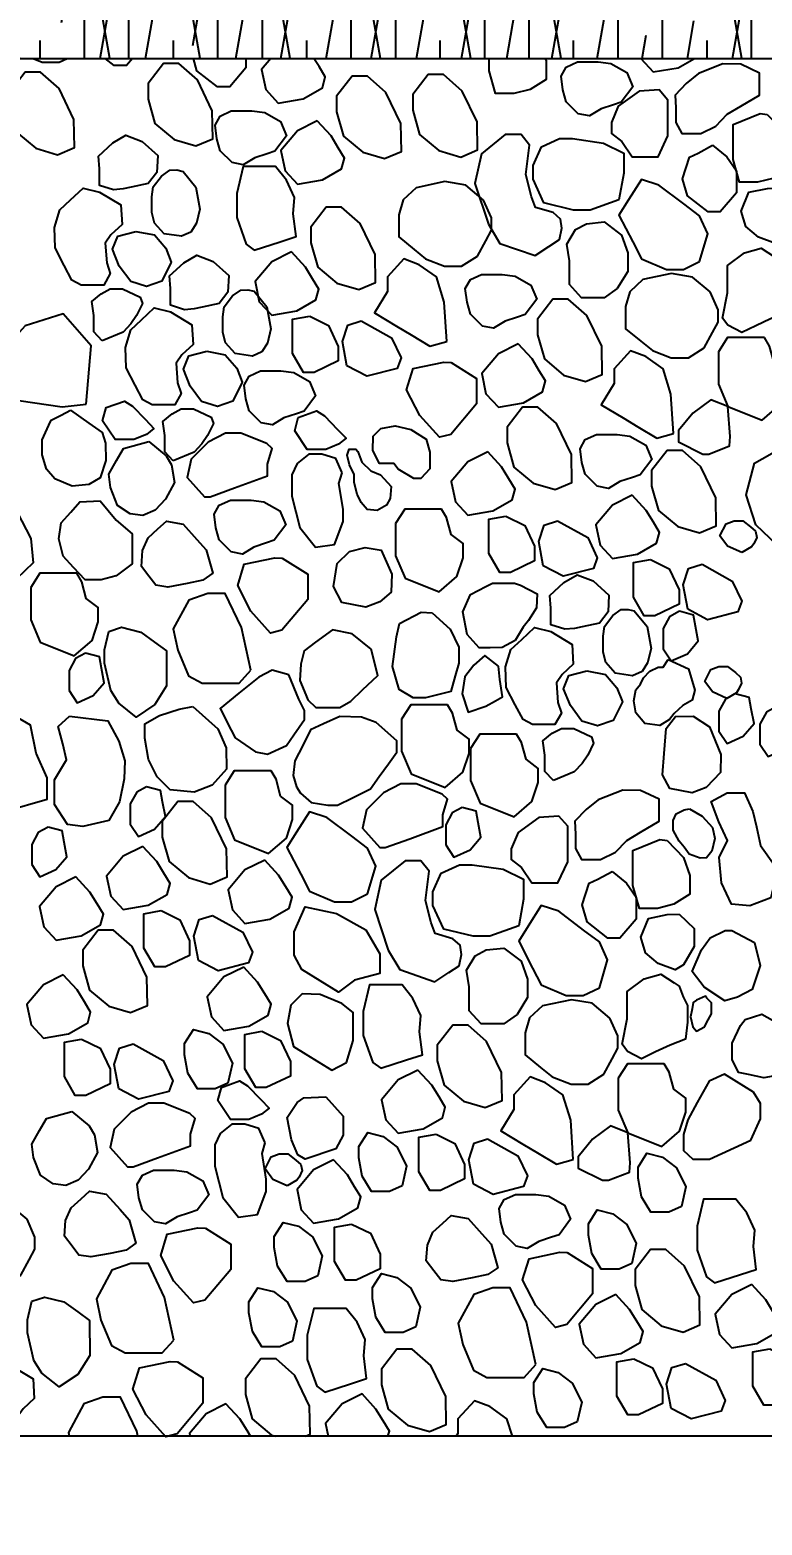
# Model space of a CAD drawing. Header units: millimetres. Extents: x -251401 to 377140, y -30451 to 275830.
# Drawn here: x 140953 to 142599, y -3140 to 224 of the extents above; entities that cross this region are included whole.
import ezdxf

# ---------------------------------------------------------------- set-up
doc = ezdxf.new("R2010")
doc.units = ezdxf.units.MM
for name, color, linetype in [('0-S3', 3, 'Continuous'), ('0-S8', 8, 'Continuous'), ('A-DIMENSIONS', 30, 'Continuous'), ('A-WALL', 4, 'Continuous')]:
    doc.layers.add(name, color=color, linetype=linetype)
doc.styles.add('LEROY', font='simplex.shx')
doc.dimstyles.new('DIM100', dxfattribs={"dimscale": 0, "dimtxt": 220, "dimasz": 180, "dimexe": 220, "dimexo": 250, "dimgap": 1, "dimtad": 1, "dimtoh": 1, "dimlfac": 0.001, "dimzin": 1, "dimdsep": 46, "dimtxsty": 'LEROY', "dimblk1": 'ORIGIN', "dimblk2": 'ORIGIN', "dimsah": 1, "dimcen": 0.18, "dimclrd": 30, "dimclre": 30, "dimclrt": 7, "dimazin": 0, "dimtfac": 1, "dimtix": 1, "dimtmove": 1, "dimatfit": 3, "dimfxl": 1, "dimtvp": 1, "dimtolj": 2, "dimtzin": 0, "dimarcsym": 0})

# ---------------------------------------------------------------- blocks, each defined once
blk = doc.blocks.new('G24H24H')
at = {"layer": '0-S8', "color": 8}
for points in [[(2205, 3100), (2225.5, 3091.3), (2263.8, 3091.3), (2281.8, 3100)], [(2428.9, 3100), (2415.3, 3083.9), (2387.8, 3083.9), (2367.2, 3100)], [(2683.8, 3100), (2683.8, 3078.7), (2647.6, 3036), (2620.1, 3036), (2573.7, 3072.2), (2565.8, 3100)], [(2739.7, 3100), (2718.7, 3075), (2728.3, 3029.7), (2756.1, 2999.5), (2812.3, 3009.2), (2855.6, 3033.9), (2862.2, 3058.3), (2848.1, 3081.5), (2836.8, 3100)], [(3356.9, 3100), (3358.9, 3094.5), (3358.9, 3052.5), (3322.7, 3030.1), (3285.8, 3020.7), (3245.2, 3020.7), (3230.7, 3072.1), (3230.7, 3100)], [(3571.8, 3100), (3571.9, 3099.5), (3599.7, 3069.3), (3655.9, 3079), (3692.7, 3100)], [(2817.8, 0), (2828, 4.3), (2826.9, 67.3), (2793.4, 136.8), (2751.6, 173.8), (2717.1, 173.8), (2682.5, 128.8), (2682.5, 93.5), (2697.8, 38.9), (2741.2, 2.7), (2750.4, 0)], [(2073.5, 0), (2056.9, 32.4), (2055.3, 78.3), (2067.4, 117.8), (2091.6, 140.3), (2120.1, 167), (2156.8, 158.1), (2205.2, 129.1), (2207.6, 84.8), (2182.6, 61.4), (2169.7, 42.9), (2172.8, 0)], [(2440.6, 0), (2438.2, 11), (2401.6, 87.7), (2362.3, 87.7), (2319.6, 72.8), (2284.7, 8.3), (2286.5, 0)], [(2694, 0), (2686.3, 12.5), (2670.2, 39), (2638.9, 72.9), (2594.4, 50.7), (2557, 6.1), (2558.2, 0)], [(3003.2, 0), (3006.4, 11.6), (2992.3, 34.7), (2976.1, 61.2), (2944.9, 95.1), (2900.3, 72.8), (2862.9, 28.3), (2868.9, 0)], [(3282.8, 0), (3270.7, 39.2), (3232.1, 66.5), (3197.5, 79.4), (3160.6, 39.2), (3160.6, 6.3), (3156.8, 0)]]:
    blk.add_lwpolyline(points, dxfattribs=at)
for points in [[(2297, 2962.3), (2263.5, 3031.8), (2221.7, 3068.8), (2187.1, 3068.8), (2152.6, 3023.8), (2152.6, 2988.5), (2167.8, 2933.8), (2211.2, 2897.7), (2260.2, 2883.2), (2298, 2899.3)], [(2608, 2982), (2574.5, 3051.5), (2532.7, 3088.4), (2498.2, 3088.4), (2463.6, 3043.4), (2463.6, 3008.1), (2478.9, 2953.5), (2522.3, 2917.3), (2571.3, 2902.9), (2609.1, 2919)], [(3203.4, 2957), (3169.9, 3026.5), (3128.1, 3063.4), (3093.5, 3063.4), (3059, 3018.4), (3059, 2983.1), (3074.2, 2928.5), (3117.6, 2892.3), (3166.7, 2877.9), (3204.4, 2893.9)], [(3504.5, 3088.1), (3540.1, 3067.9), (3553.6, 3036.1), (3527.6, 3001.4), (3510.2, 2995.7), (3482.2, 2986.3), (3456.3, 2970.6), (3431.2, 2975.4), (3404.2, 3002.4), (3396.5, 3029.4), (3392.7, 3060.2), (3404.2, 3080.4), (3429.3, 3091.9), (3475.5, 3091.9)], [(3796.3, 3086.8), (3756.5, 3087.4), (3701.3, 3065.7), (3674, 3043.6), (3648.9, 3017.4), (3650.1, 2988.4), (3650.1, 2956), (3663.7, 2931), (3706.4, 2931), (3740.6, 2947.5), (3765.6, 2974.2), (3796.3, 2992.4), (3838.6, 3017.4), (3838.6, 3044.7), (3838.6, 3066.9)], [(3032.1, 2953.7), (2998.6, 3023.2), (2956.8, 3060.1), (2922.3, 3060.1), (2887.7, 3015.1), (2887.7, 2979.8), (2903, 2925.2), (2946.4, 2889.1), (2995.4, 2874.6), (3033.2, 2890.7)], [(3567.9, 3026), (3521.1, 2992.2), (3506, 2955.5), (3506, 2931), (3529, 2913), (3552.1, 2878.4), (3595.3, 2878.4), (3610.4, 2878.4), (3632.8, 2925.9), (3632.8, 2965.5), (3632.8, 3005.9), (3612.6, 3028.9)], [(2726, 2977.9), (2761.6, 2957.7), (2775.1, 2925.9), (2749.1, 2891.2), (2731.7, 2885.5), (2703.7, 2876.1), (2677.8, 2860.4), (2652.7, 2865.3), (2625.8, 2892.2), (2618, 2919.2), (2614.2, 2950), (2625.8, 2970.2), (2650.8, 2981.8), (2697.1, 2981.8)], [(3856.1, 2973.8), (3893, 2935.4), (3907.5, 2894.9), (3907.5, 2853), (3871.3, 2830.5), (3834.4, 2821.1), (3793.8, 2821.1), (3779.4, 2872.5), (3779.4, 2922.4), (3779.4, 2951.4), (3840.2, 2976)], [(2450.1, 2913.1), (2485.5, 2881.4), (2483.6, 2843.4), (2464, 2818.1), (2425.4, 2809.9), (2408, 2806.2), (2386.1, 2804.2), (2354.4, 2814.3), (2354.4, 2851.7), (2352.5, 2880.1), (2384.2, 2909.9), (2414, 2927)], [(2844.1, 2959.3), (2799.6, 2937), (2762.2, 2892.5), (2771.7, 2847.1), (2799.6, 2816.9), (2855.8, 2826.6), (2899, 2851.3), (2905.7, 2875.7), (2891.5, 2898.9), (2875.4, 2925.3)], [(3394.3, 2717.6), (3390.8, 2738.1), (3374.5, 2753), (3334.7, 2764.7), (3325.8, 2788.5), (3312.9, 2838.9), (3321.5, 2904.7), (3302.7, 2928.5), (3267, 2928.5), (3213.6, 2884.8), (3198.8, 2818.5), (3228.9, 2727.2), (3255, 2683.5), (3333.9, 2656.2), (3365.2, 2676.7), (3388.9, 2692.2)], [(3487.9, 2909.3), (3533.3, 2886.9), (3533.3, 2841.6), (3522.5, 2781.8), (3457.7, 2758.8), (3420.2, 2758.8), (3353.9, 2774.6), (3329.4, 2827.9), (3329.4, 2858.9), (3348.2, 2900.6), (3389.2, 2919.3), (3418.1, 2919.3)], [(3733, 2904.3), (3764.9, 2878.3), (3786.6, 2846.8), (3786.6, 2797.2), (3750.4, 2754.6), (3722.9, 2754.6), (3676.5, 2790.7), (3665.7, 2829.1), (3680.9, 2877.6), (3700.4, 2887)], [(2542.5, 2845.8), (2571.2, 2810.4), (2580.2, 2761), (2572.3, 2729), (2560, 2709.3), (2538.6, 2699.8), (2499.8, 2705.4), (2478.5, 2729.5), (2472.3, 2753.1), (2472.3, 2788.5), (2475.1, 2811), (2494.2, 2835.1), (2512.7, 2848.6), (2528.5, 2849.2)], [(2790, 2750.4), (2792.9, 2787), (2774.9, 2825.7), (2750.6, 2856.5), (2723.3, 2856.5), (2677.4, 2856.5), (2663.1, 2796.3), (2663.1, 2741.8), (2684.6, 2681.7), (2702.5, 2668.8), (2760.6, 2687.4), (2796.4, 2698.9)], [(3704, 2642.8), (3722.5, 2705.3), (3704, 2745.8), (3668.6, 2772.4), (3612.5, 2814.6), (3573.4, 2827.7), (3544.1, 2781.4), (3522.6, 2747.4), (3553.8, 2687), (3573.4, 2649.2), (3629.5, 2625.2), (3667.8, 2625.2)], [(2354.5, 2799.3), (2402.8, 2770.3), (2405.2, 2726), (2380.3, 2702.7), (2367.4, 2684.1), (2370.6, 2639.9), (2378.7, 2615.7), (2364.2, 2589.9), (2342.4, 2589.9), (2313.4, 2589.9), (2292.4, 2601.2), (2274.7, 2634.2), (2254.6, 2673.7), (2253, 2719.6), (2265, 2759), (2289.2, 2781.6), (2317.8, 2808.2)], [(3218.2, 2781.3), (3178.2, 2814.7), (3131.3, 2822.6), (3066.3, 2808.9), (3037.4, 2781.5), (3027.3, 2748.3), (3027.3, 2698.5), (3061.9, 2670.3), (3087.9, 2649.2), (3130.5, 2632.8), (3168.8, 2632.8), (3204.2, 2655.2), (3223, 2689.8), (3235.8, 2713.5), (3235.8, 2741.1)], [(3883.2, 2808), (3917.1, 2775.9), (3917.1, 2735.2), (3893, 2694.5), (3874.6, 2683.1), (3836.2, 2697.4), (3807.6, 2721.5), (3797.3, 2756.4), (3814.5, 2798.8), (3856.3, 2807.4)], [(2974.2, 2658.9), (2940.7, 2728.4), (2898.9, 2765.3), (2864.4, 2765.3), (2829.8, 2720.3), (2829.8, 2685), (2845.1, 2630.4), (2888.5, 2594.2), (2937.5, 2579.8), (2975.3, 2595.8)], [(3489.2, 2731.9), (3528, 2702.3), (3542.2, 2662.4), (3542.2, 2620.7), (3518.8, 2582.5), (3489.2, 2561.5), (3438.4, 2561.5), (3411, 2591.1), (3411, 2644.7), (3405.3, 2682.3), (3424.7, 2714.8), (3449.2, 2727.9)], [(2435.9, 2710.7), (2477.8, 2702.7), (2503.5, 2672.9), (2515.6, 2641.5), (2494.7, 2598.8), (2460, 2586.7), (2424.6, 2598), (2398.8, 2632.6), (2383.5, 2670.5), (2395.6, 2700.2)], [(2786.2, 2664.4), (2741.7, 2642.2), (2704.3, 2597.6), (2713.8, 2552.3), (2741.7, 2522.1), (2797.9, 2531.8), (2841.1, 2556.5), (2847.8, 2580.9), (2833.6, 2604.1), (2817.5, 2630.5)], [(3892.1, 2622.5), (3901.8, 2602.4), (3901.8, 2565.6), (3898, 2526.7), (3863, 2513.8), (3830.6, 2498.3), (3798.7, 2482.9), (3767.2, 2499.6), (3755.5, 2515.7), (3766.5, 2572.7), (3766.5, 2597.3), (3766.5, 2634.1), (3804.7, 2662.6), (3842.3, 2673), (3872.1, 2653.6), (3883.2, 2646.3)], [(2609.7, 2643.3), (2645.1, 2611.6), (2643.2, 2573.7), (2623.6, 2548.4), (2585, 2540.1), (2567.6, 2536.4), (2545.7, 2534.4), (2514, 2544.6), (2514, 2581.9), (2512.1, 2610.4), (2543.8, 2640.1), (2573.6, 2657.2)], [(3135.3, 2463.2), (3129.7, 2551.5), (3112, 2608.5), (3073.4, 2635.8), (3038.9, 2648.7), (3001.9, 2608.5), (3001.9, 2575.6), (2973, 2527.4), (3022.3, 2497.8), (3055.2, 2478), (3097.6, 2452.6)], [(3288.8, 2610.1), (3324.5, 2589.9), (3338, 2558.1), (3312, 2523.5), (3294.6, 2517.7), (3266.6, 2508.4), (3240.7, 2492.7), (3215.6, 2497.5), (3188.6, 2524.4), (3180.9, 2551.4), (3177.1, 2582.2), (3188.6, 2602.4), (3213.7, 2614), (3259.9, 2614)], [(3727.9, 2574.5), (3688, 2607.9), (3641, 2615.8), (3576, 2602.1), (3547.1, 2574.7), (3537, 2541.5), (3537, 2491.7), (3571.7, 2463.5), (3597.7, 2442.4), (3640.3, 2426), (3678.6, 2426), (3714, 2448.4), (3732.7, 2483), (3745.6, 2506.7), (3745.6, 2534.3)], [(2360.7, 2464.1), (2341.6, 2484.4), (2341.6, 2521.3), (2337.1, 2553.1), (2358.1, 2570.3), (2378.6, 2581.2), (2406.3, 2581.2), (2446.1, 2562.4), (2451, 2548.1), (2438, 2521.3), (2425.1, 2502.5), (2407.6, 2483.7)], [(2702.1, 2576), (2730.8, 2540.7), (2739.8, 2491.2), (2731.9, 2459.2), (2719.6, 2439.5), (2698.2, 2430), (2659.4, 2435.6), (2638.1, 2459.8), (2631.9, 2483.4), (2631.9, 2518.7), (2634.7, 2541.2), (2653.8, 2565.4), (2672.3, 2578.8), (2688.1, 2579.4)], [(3484, 2452.1), (3450.5, 2521.6), (3408.7, 2558.5), (3374.1, 2558.5), (3339.6, 2513.5), (3339.6, 2478.2), (3354.8, 2423.6), (3398.2, 2387.4), (3447.3, 2373), (3485, 2389)], [(2324.7, 2322.3), (2335.9, 2453.4), (2272.7, 2525.2), (2187.3, 2498), (2160.1, 2468.3), (2136.9, 2428.2), (2124.7, 2374.3), (2173.4, 2329.9), (2270.8, 2316)], [(2514.1, 2529.5), (2562.4, 2500.5), (2564.8, 2456.2), (2539.9, 2432.9), (2527, 2414.4), (2530.2, 2370.1), (2538.3, 2345.9), (2523.7, 2320.2), (2502, 2320.2), (2473, 2320.2), (2452, 2331.4), (2434.3, 2364.4), (2414.2, 2403.9), (2412.6, 2449.8), (2424.6, 2489.3), (2448.8, 2511.8), (2477.4, 2538.4)], [(2827.1, 2520), (2869.3, 2499.2), (2891.3, 2452), (2891.3, 2419.2), (2837.2, 2393.4), (2813.2, 2393.4), (2788.6, 2435.6), (2788.6, 2483.4), (2788.6, 2513)], [(2943, 2509.3), (3011, 2471.5), (3032.5, 2426.1), (3023.6, 2402.2), (2955.5, 2384.6), (2910.9, 2407.9), (2900.8, 2462.7), (2912.8, 2499.8)], [(3296, 2457.6), (3251.4, 2435.4), (3214, 2390.8), (3223.5, 2345.5), (3251.4, 2315.3), (3307.6, 2325), (3350.8, 2349.7), (3357.5, 2374.1), (3343.4, 2397.2), (3327.2, 2423.7)], [(3849.7, 2471.8), (3767, 2471.8), (3746.3, 2439.4), (3746.3, 2367), (3767.7, 2316.4), (3844.3, 2285.8), (3884.4, 2320.1), (3898.3, 2362.4), (3898.3, 2394.4), (3871.3, 2414.9), (3861.1, 2452.8)], [(2595.5, 2440.9), (2637.4, 2432.9), (2663.1, 2403.1), (2675.2, 2371.7), (2654.3, 2329), (2619.6, 2316.9), (2584.2, 2328.2), (2558.4, 2362.8), (2543.1, 2400.7), (2555.2, 2430.5)], [(3645.1, 2256.3), (3639.4, 2344.7), (3621.8, 2401.7), (3583.2, 2429), (3548.6, 2441.9), (3511.7, 2401.7), (3511.7, 2368.8), (3482.7, 2320.6), (3532, 2291), (3565, 2271.2), (3607.4, 2245.8)], [(2791.4, 2392.9), (2827, 2372.7), (2840.5, 2340.9), (2814.5, 2306.3), (2797.1, 2300.5), (2769.1, 2291.2), (2743.2, 2275.5), (2718.1, 2280.3), (2691.1, 2307.2), (2683.4, 2334.2), (2679.6, 2365), (2691.1, 2385.2), (2716.2, 2396.8), (2762.4, 2396.8)], [(3145.5, 2416), (3202.5, 2379.7), (3202.5, 2322.7), (3144.5, 2254), (3119.1, 2247.5), (3074.8, 2296.5), (3045.1, 2354.5), (3059.7, 2402.1), (3128.7, 2416.6)], [(2459.9, 2253.9), (2431.3, 2242.1), (2389.6, 2242.1), (2361.4, 2284.4), (2369.3, 2314.2), (2410.4, 2328.8), (2428.4, 2317.6), (2457.7, 2287.2), (2476.8, 2267.4)], [(3773, 2248.9), (3767.7, 2316.4), (3729, 2331.9), (3688.6, 2301.9), (3656.4, 2262.6), (3656.4, 2236.9), (3711.1, 2209.6), (3724.8, 2209.6), (3771.4, 2228.1)], [(2289.1, 2308.1), (2330.3, 2279.2), (2360.8, 2257.9), (2368.1, 2233.9), (2368.8, 2195.4), (2355.8, 2156.3), (2330.3, 2141.2), (2293.2, 2137.7), (2254, 2154.2), (2235.5, 2175.5), (2225.2, 2207.8), (2225.2, 2241.4), (2240.3, 2274.4), (2245.6, 2286), (2268.5, 2297.1)], [(2520.3, 2194.3), (2501.2, 2214.7), (2501.2, 2251.5), (2496.7, 2283.3), (2517.7, 2300.5), (2538.2, 2311.4), (2565.9, 2311.4), (2605.7, 2292.6), (2610.6, 2278.3), (2597.6, 2251.5), (2584.7, 2232.7), (2567.2, 2214)], [(2892.1, 2231.8), (2863.5, 2220), (2821.8, 2220), (2793.6, 2262.3), (2801.5, 2292.1), (2842.6, 2306.8), (2860.7, 2295.5), (2890, 2265.1), (2909, 2245.3)], [(3415.6, 2209), (3382.1, 2278.5), (3340.3, 2315.5), (3305.7, 2315.5), (3271.2, 2270.5), (3271.2, 2235.1), (3286.5, 2180.5), (3329.9, 2144.4), (3378.9, 2129.9), (3416.6, 2146)], [(2731, 2233.7), (2672, 2256.4), (2637.9, 2256.4), (2598.7, 2236.5), (2560.3, 2198.1), (2551.8, 2156.8), (2590.9, 2113.4), (2603, 2113.4), (2657.8, 2133.4), (2732.5, 2160.5), (2732.5, 2186.7), (2742.5, 2222.2)], [(3054.5, 2265.2), (3088.9, 2243.1), (3097.3, 2214.2), (3097.3, 2176.8), (3076.7, 2154.7), (3061.4, 2154.7), (3026.3, 2176), (3016.4, 2188.2), (2984.4, 2188.2), (2969.1, 2218), (2969.9, 2250), (2987.4, 2267.5), (3019.4, 2272.9)], [(2465.1, 2237.9), (2504.3, 2205.6), (2516.6, 2185.7), (2522.8, 2145.8), (2502.9, 2108.1), (2479.5, 2083.3), (2452, 2071.6), (2423.2, 2075.1), (2395, 2094.3), (2379.2, 2134.2), (2375.1, 2164.4), (2392.9, 2195.3), (2408.5, 2222.2)], [(2935.5, 2215.7), (2944.7, 2191.3), (2964.5, 2172.2), (2986.6, 2163.1), (3010.3, 2136.4), (3008, 2109.7), (2999.6, 2094.5), (2979, 2083), (2956.1, 2085.3), (2943.2, 2100.6), (2934, 2119.6), (2927.1, 2145.6), (2927.1, 2163.8), (2916.5, 2185.2), (2911.1, 2207.3), (2915.7, 2221), (2931, 2221)], [(3547.2, 2249.8), (3582.8, 2229.5), (3596.3, 2197.8), (3570.3, 2163.1), (3552.9, 2157.3), (3524.9, 2148), (3499, 2132.3), (3473.9, 2137.1), (3446.9, 2164.1), (3439.2, 2191), (3435.4, 2221.8), (3446.9, 2242.1), (3472, 2253.6), (3518.2, 2253.6)], [(4018.3, 2146.8), (4040.5, 2040.3), (3980.6, 1993.7), (3895.1, 1989.3), (3830.7, 2050.3), (3808.5, 2117.9), (3827.4, 2188.9), (3884, 2221.1), (3950.6, 2221.1), (3991.7, 2198.9)], [(2899.8, 2167.2), (2885.7, 2199.7), (2854.5, 2209.5), (2825, 2209.5), (2798.9, 2188.2), (2786.9, 2162.9), (2786.9, 2114.6), (2804.9, 2044.4), (2840.4, 2000.3), (2882.8, 2006.3), (2902.4, 2058), (2902.4, 2085.4), (2893, 2143.5)], [(3227.6, 2214.6), (3183, 2192.3), (3145.6, 2147.8), (3155.2, 2102.5), (3183, 2072.2), (3239.2, 2081.9), (3282.4, 2106.7), (3289.1, 2131), (3275, 2154.2), (3258.8, 2180.7)], [(3740.5, 2111.4), (3707, 2180.9), (3665.2, 2217.8), (3630.6, 2217.8), (3596.1, 2172.9), (3596.1, 2137.5), (3611.3, 2082.9), (3654.7, 2046.8), (3703.8, 2032.3), (3741.5, 2048.4)], [(2205, 1965), (2167.7, 1928.7), (2126.3, 1916), (2084.8, 1916), (2036.5, 1926.1), (2000.1, 1943.9), (1989.5, 1956.5), (1989.5, 1977.9), (2012.1, 2008.2), (2012.1, 2043.8), (2045.9, 2105.7), (2088.6, 2129.8), (2144.1, 2137.8), (2169.5, 2118.4), (2169.5, 2079), (2200.3, 2019.5)], [(2355.8, 2104.4), (2392.2, 2061.2), (2428, 2030.2), (2428, 1962.9), (2392.2, 1936.1), (2358.5, 1926.5), (2322.1, 1926.5), (2296, 1954.7), (2272.8, 1979.7), (2263, 2018.6), (2268.5, 2055), (2289.8, 2079), (2310.6, 2102.5)], [(2724.1, 2102.3), (2759.7, 2082.1), (2773.2, 2050.3), (2747.2, 2015.6), (2729.9, 2009.9), (2701.8, 2000.5), (2675.9, 1984.8), (2650.9, 1989.6), (2623.9, 2016.6), (2616.2, 2043.6), (2612.3, 2074.4), (2623.9, 2094.6), (2648.9, 2106.1), (2695.2, 2106.1)], [(3123.5, 2085.7), (3040.8, 2085.7), (3020.1, 2053.2), (3020.1, 1980.9), (3041.5, 1930.3), (3118.1, 1899.7), (3158.2, 1934), (3172, 1976.2), (3172, 2008.3), (3145, 2028.7), (3134.8, 2066.6)], [(3552.5, 2117), (3507.9, 2094.7), (3470.5, 2050.2), (3480.1, 2004.9), (3507.9, 1974.6), (3564.1, 1984.3), (3607.3, 2009.1), (3614, 2033.4), (3599.9, 2056.6), (3583.7, 2083)], [(2542.8, 2052.1), (2573.6, 2017.5), (2594.4, 1994.2), (2609.3, 1941.4), (2587.1, 1926), (2551.5, 1918.3), (2508.1, 1910.6), (2481.1, 1914.4), (2465.7, 1934.7), (2448.7, 1957), (2451.3, 1992.4), (2463.8, 2021.3), (2485.9, 2041.5), (2504.8, 2058.8)], [(3268.4, 2070.1), (3310.6, 2049.3), (3332.7, 2002.1), (3332.7, 1969.4), (3278.5, 1943.5), (3254.6, 1943.5), (3230, 1985.7), (3230, 2033.6), (3230, 2063.2)], [(3384.4, 2059.4), (3452.4, 2021.6), (3473.8, 1976.3), (3465, 1952.4), (3396.9, 1934.7), (3352.2, 1958), (3342.1, 2012.8), (3354.1, 2049.9)], [(3798.9, 1987.9), (3767, 2002.5), (3749.4, 2026), (3763.3, 2052.9), (3781.3, 2059.7), (3800.8, 2059.7), (3818.7, 2045.8), (3829.9, 2035.9), (3832.4, 2022.3), (3825.6, 2007.7), (3820.6, 2000.6)], [(3011.8, 1939.8), (3010.6, 1899.3), (2985.1, 1876.9), (2953.6, 1865.4), (2899.1, 1875.7), (2881, 1912), (2888.8, 1963.4), (2916.7, 1990.1), (2951.8, 1999.7), (2987.5, 1993.1)], [(2765.6, 1975.6), (2822.6, 1939.3), (2822.6, 1882.3), (2764.6, 1813.6), (2739.2, 1807.1), (2695, 1856.1), (2665.3, 1914.1), (2679.8, 1961.7), (2748.9, 1976.2)], [(3593.3, 1972.5), (3635.5, 1951.7), (3657.6, 1904.5), (3657.6, 1871.7), (3603.4, 1845.9), (3579.5, 1845.9), (3554.9, 1888.1), (3554.9, 1936), (3554.9, 1965.6)], [(3709.3, 1961.8), (3777.3, 1924), (3798.7, 1878.7), (3789.9, 1854.7), (3721.8, 1837.1), (3677.1, 1860.4), (3667, 1915.2), (3679, 1952.3)], [(2303.2, 1941.6), (2220.5, 1941.6), (2199.8, 1909.2), (2199.8, 1836.9), (2221.2, 1786.3), (2297.8, 1755.6), (2337.9, 1789.9), (2351.8, 1832.2), (2351.8, 1864.3), (2324.8, 1884.7), (2314.6, 1922.6)], [(3301.4, 1915.1), (3339, 1895.1), (3337.5, 1864), (3319, 1835.5), (3307.4, 1819.9), (3288.9, 1790.4), (3260.3, 1774.8), (3232.7, 1773.8), (3208.2, 1773.8), (3181.6, 1803.9), (3171.6, 1854.5), (3189.1, 1893.6), (3223.2, 1911.6), (3238, 1919.4), (3287.4, 1919.4)], [(3464.6, 1924.2), (3500.1, 1892.6), (3498.2, 1854.6), (3478.6, 1829.3), (3439.9, 1821.1), (3422.6, 1817.4), (3400.7, 1815.4), (3369, 1825.5), (3369, 1862.8), (3367.1, 1891.3), (3398.8, 1921), (3428.5, 1938.1)], [(2694.9, 1723.3), (2674, 1819.2), (2637.3, 1895.9), (2598.1, 1895.9), (2555.3, 1881.1), (2520.4, 1816.5), (2530.9, 1768.6), (2554.5, 1711.1), (2585, 1694.5), (2648.7, 1694.5), (2668.7, 1694.5)], [(3102.5, 1852.5), (3143.1, 1815.7), (3162.2, 1775.1), (3162.2, 1739.6), (3153.9, 1710.4), (3144.4, 1675.5), (3087.9, 1661), (3060, 1661), (3028.2, 1680), (3013.6, 1731.4), (3022.5, 1798.6), (3028.9, 1828.4), (3077.7, 1853.8)], [(3557.1, 1857), (3585.8, 1821.6), (3594.8, 1772.2), (3586.9, 1740.1), (3574.5, 1720.5), (3553.2, 1710.9), (3514.4, 1716.5), (3493, 1740.7), (3486.8, 1764.3), (3486.8, 1799.7), (3489.7, 1822.1), (3508.8, 1846.3), (3527.3, 1859.8), (3543.1, 1860.3)], [(3658.6, 1855.9), (3636.5, 1843.8), (3621.9, 1817.1), (3621.9, 1771.5), (3640.2, 1744.3), (3676.4, 1760.5), (3701, 1789.3), (3694.7, 1822.3), (3689.9, 1847.5)], [(2505.5, 1688.5), (2479.2, 1646), (2436.6, 1618.1), (2397.9, 1649.1), (2380.1, 1677.7), (2365.4, 1739.6), (2365.4, 1769), (2375.4, 1810.8), (2404.1, 1820.1), (2447.4, 1809.2), (2478.4, 1786.8), (2505.3, 1767.3)], [(3369.1, 1810.4), (3417.4, 1781.5), (3419.8, 1737.2), (3394.8, 1713.8), (3381.9, 1695.3), (3385.2, 1651), (3393.2, 1626.9), (3378.7, 1601.1), (3357, 1601.1), (3328, 1601.1), (3307, 1612.4), (3289.3, 1645.4), (3269.1, 1684.8), (3267.5, 1730.7), (3279.6, 1770.2), (3303.8, 1792.7), (3332.3, 1819.3)], [(2965.5, 1770.7), (2922.9, 1805.1), (2878.2, 1814.2), (2840.5, 1786.3), (2814.7, 1767.1), (2807.1, 1736.8), (2805, 1700.5), (2818.2, 1667.8), (2822.8, 1656.4), (2841.2, 1639.2), (2865.7, 1639.2), (2895, 1639.2), (2919.4, 1653.8), (2945.9, 1678.9), (2980.6, 1711.8)], [(2322.8, 1761.7), (2300.8, 1749.7), (2286.1, 1723), (2286.1, 1677.4), (2304.5, 1650.2), (2340.6, 1666.4), (2365.2, 1695.2), (2359, 1728.2), (2354.2, 1753.4)], [(3251.7, 1732.6), (3220.6, 1756.8), (3196.5, 1734.5), (3176.1, 1708.5), (3169.8, 1670.5), (3183.8, 1629.2), (3222.9, 1642.5), (3244.7, 1654.6), (3260.5, 1663.4), (3254.9, 1702.8)], [(2780.4, 1712.7), (2742.9, 1723.2), (2712.6, 1707.6), (2667.9, 1671.4), (2626, 1637.6), (2650.7, 1588.7), (2659.6, 1571.1), (2705.3, 1539.7), (2732.3, 1534.8), (2775.2, 1553.8), (2791.7, 1577.7), (2815.7, 1612.3), (2815.7, 1632.8), (2802.8, 1658.5)], [(3450.4, 1721.9), (3492.3, 1713.8), (3518.1, 1684), (3530.2, 1652.6), (3509.2, 1609.9), (3474.6, 1597.9), (3439.1, 1609.1), (3413.4, 1643.8), (3398.1, 1681.6), (3410.1, 1711.4)], [(3633, 1747.2), (3678.9, 1726.5), (3693, 1678.8), (3687.3, 1655.9), (3666, 1644.1), (3647, 1626.2), (3636.3, 1612.2), (3614.5, 1599.3), (3580.8, 1603.8), (3560.6, 1627.3), (3556.2, 1654.7), (3560.6, 1679.4), (3571.3, 1691.7), (3578, 1706.3), (3592, 1720.9), (3610.5, 1730.4), (3622.3, 1730.4)], [(3764.9, 1660), (3733, 1674.6), (3715.4, 1698.1), (3729.3, 1725), (3747.3, 1731.8), (3766.8, 1731.8), (3784.7, 1717.9), (3795.9, 1708), (3798.4, 1694.4), (3791.6, 1679.8), (3786.6, 1672.7)], [(2136, 1649.7), (2123, 1635.2), (2104.6, 1642.9), (2090.5, 1630.6), (2045.3, 1568), (2075, 1450.9), (2142.8, 1406), (2237.1, 1433.2), (2237.1, 1481.3), (2211.7, 1537), (2199.1, 1599.6), (2157.9, 1623.6), (2147.7, 1647.7)], [(3783.9, 1670.2), (3761.9, 1658.2), (3747.2, 1631.4), (3747.2, 1585.9), (3765.6, 1558.7), (3801.7, 1574.9), (3826.4, 1603.7), (3820.1, 1636.7), (3815.3, 1661.9)], [(2287.1, 1620.2), (2373.5, 1609.4), (2398.3, 1564.1), (2411.3, 1519.8), (2410.2, 1478.8), (2399.4, 1427), (2375.7, 1384.9), (2317.3, 1372), (2282.8, 1376.3), (2253.6, 1421.6), (2253.6, 1476.7), (2280.6, 1522), (2272, 1557.6), (2261.2, 1596.5)], [(2564, 1641.5), (2620.2, 1591.6), (2639.6, 1549), (2640.4, 1501.1), (2607.8, 1464.7), (2567.6, 1449.2), (2513.4, 1453.9), (2483.9, 1483.3), (2464.6, 1522.7), (2456.1, 1570.7), (2456.1, 1602.4), (2489.4, 1621.8), (2533.5, 1635.7)], [(2976.7, 1605.5), (2943.3, 1617.9), (2895, 1619.1), (2857.8, 1602.4), (2828.7, 1589.3), (2811.4, 1554.1), (2793.4, 1519.5), (2789.7, 1486.7), (2797.1, 1460.7), (2806.4, 1446.5), (2830.6, 1425.4), (2867.7, 1419.8), (2890, 1419.8), (2923.5, 1436.6), (2963.6, 1456.6), (2983.5, 1484.2), (3004, 1512.6), (3023, 1538.9), (3023, 1564.6)], [(3137, 1645.8), (3054.3, 1645.8), (3033.6, 1613.3), (3033.6, 1541), (3055, 1490.4), (3131.6, 1459.8), (3171.7, 1494.1), (3185.6, 1536.3), (3185.6, 1568.4), (3158.6, 1588.8), (3148.4, 1626.7)], [(3689.6, 1620), (3726.2, 1596.1), (3751.8, 1533.4), (3750.7, 1492.9), (3718.7, 1459.8), (3687.4, 1447.3), (3637.2, 1457), (3620.6, 1488.3), (3624, 1536.2), (3628.6, 1592.6), (3649.7, 1619.4)], [(3876.1, 1641.1), (3854.1, 1629), (3839.5, 1602.3), (3839.5, 1556.7), (3857.8, 1529.5), (3894, 1545.7), (3918.6, 1574.6), (3912.3, 1607.5), (3907.5, 1632.7)], [(3375.3, 1475.2), (3356.2, 1495.6), (3356.2, 1532.5), (3351.7, 1564.3), (3372.7, 1581.4), (3393.1, 1592.3), (3420.9, 1592.3), (3460.7, 1573.5), (3465.6, 1559.2), (3452.6, 1532.4), (3439.6, 1513.7), (3422.2, 1494.9)], [(3292.3, 1579.8), (3209.6, 1579.8), (3188.9, 1547.4), (3188.9, 1475.1), (3210.2, 1424.5), (3286.8, 1393.8), (3327, 1428.1), (3340.8, 1470.4), (3340.8, 1502.5), (3313.8, 1522.9), (3303.6, 1560.8)], [(2740.2, 1497.1), (2657.5, 1497.1), (2636.8, 1464.7), (2636.8, 1392.3), (2658.2, 1341.7), (2734.8, 1311.1), (2774.9, 1345.4), (2788.8, 1387.7), (2788.8, 1419.8), (2761.8, 1440.2), (2751.6, 1478.1)], [(2460.1, 1461.1), (2438.1, 1449.1), (2423.4, 1422.4), (2423.4, 1376.8), (2441.8, 1349.6), (2477.9, 1365.8), (2502.6, 1394.6), (2496.3, 1427.6), (2491.5, 1452.8)], [(3125.2, 1444.6), (3066.2, 1467.4), (3032.1, 1467.4), (2993, 1447.4), (2954.5, 1409), (2946, 1367.8), (2985.1, 1324.4), (2997.2, 1324.4), (3052, 1344.3), (3126.7, 1371.5), (3126.7, 1397.7), (3136.7, 1433.2)], [(3570.9, 1453.1), (3531, 1453.6), (3475.8, 1432), (3448.5, 1409.9), (3423.5, 1383.7), (3424.6, 1354.7), (3424.6, 1322.3), (3438.3, 1297.3), (3480.9, 1297.3), (3515.1, 1313.8), (3540.1, 1340.5), (3570.9, 1358.7), (3613.1, 1383.7), (3613.1, 1411), (3613.1, 1433.2)], [(3840.5, 1328.7), (3872, 1285.1), (3872, 1247.2), (3863.9, 1210.9), (3817.1, 1193.1), (3775.9, 1197.1), (3753.3, 1244.8), (3747.6, 1302.1), (3767, 1340), (3746.8, 1382), (3729.9, 1428), (3766.2, 1447.4), (3805, 1447.4), (3823.6, 1405.4), (3831.6, 1370.7)], [(2640.1, 1321.4), (2606.6, 1390.9), (2564.8, 1427.9), (2530.3, 1427.9), (2495.7, 1382.9), (2495.7, 1347.6), (2511, 1292.9), (2554.4, 1256.8), (2603.4, 1242.3), (2641.2, 1258.4)], [(3169.8, 1414.6), (3147.8, 1402.5), (3133.2, 1375.8), (3133.2, 1330.2), (3151.5, 1303), (3187.7, 1319.2), (3212.3, 1348), (3206, 1381), (3201.2, 1406.2)], [(2957.2, 1220.2), (2975.8, 1282.7), (2957.2, 1323.2), (2921.8, 1349.8), (2865.8, 1391.9), (2826.6, 1405.1), (2797.3, 1358.7), (2775.9, 1324.8), (2807.1, 1264.4), (2826.6, 1226.5), (2882.8, 1202.6), (2921, 1202.6)], [(3342.5, 1392.3), (3295.6, 1358.5), (3280.5, 1321.8), (3280.5, 1297.3), (3303.6, 1279.3), (3326.6, 1244.7), (3369.8, 1244.7), (3385, 1244.7), (3407.3, 1292.2), (3407.3, 1331.8), (3407.3, 1372.2), (3387.1, 1395.2)], [(3680.9, 1411.8), (3709.3, 1395.1), (3733.2, 1369.2), (3738, 1344.8), (3731.6, 1316.5), (3719.6, 1301), (3704.9, 1300.2), (3680.5, 1309.8), (3669, 1324.9), (3658.2, 1338.9), (3644.2, 1363.2), (3644.6, 1385.1), (3651, 1400.3), (3669, 1409.4)], [(2238.8, 1370.2), (2216.8, 1358.2), (2202.1, 1331.5), (2202.1, 1285.9), (2220.5, 1258.7), (2256.6, 1274.9), (2281.3, 1303.7), (2275, 1336.7), (2270.2, 1361.9)], [(2452.1, 1327), (2407.6, 1304.7), (2370.2, 1260.2), (2379.7, 1214.9), (2407.6, 1184.7), (2463.8, 1194.4), (2507, 1219.1), (2513.7, 1243.5), (2499.5, 1266.6), (2483.4, 1293.1)], [(3630.6, 1340.1), (3667.6, 1301.7), (3682, 1261.2), (3682, 1219.3), (3645.8, 1196.8), (3608.9, 1187.4), (3568.4, 1187.4), (3553.9, 1238.8), (3553.9, 1288.7), (3553.9, 1317.7), (3614.7, 1342.3)], [(2725.9, 1296.2), (2681.4, 1273.9), (2644, 1229.4), (2653.5, 1184), (2681.4, 1153.8), (2737.6, 1163.5), (2780.8, 1188.3), (2787.5, 1212.6), (2773.3, 1235.8), (2757.2, 1262.2)], [(3168.8, 1083.8), (3165.3, 1104.4), (3149, 1119.3), (3109.2, 1131), (3100.4, 1154.8), (3087.5, 1205.2), (3096, 1271), (3077.3, 1294.8), (3041.5, 1294.8), (2988.1, 1251.1), (2973.4, 1184.8), (3003.5, 1093.4), (3029.6, 1049.8), (3108.5, 1022.5), (3139.7, 1043), (3163.4, 1058.5)], [(3262.5, 1275.5), (3307.9, 1253.2), (3307.9, 1207.9), (3297.1, 1148.1), (3232.2, 1125.1), (3194.7, 1125.1), (3128.5, 1140.9), (3104, 1194.2), (3104, 1225.1), (3122.7, 1266.9), (3163.8, 1285.6), (3192.6, 1285.6)], [(2301.6, 1258.2), (2257, 1235.9), (2219.6, 1191.4), (2229.2, 1146.1), (2257, 1115.9), (2313.2, 1125.5), (2356.4, 1150.3), (2363.1, 1174.6), (2349, 1197.8), (2332.8, 1224.3)], [(3507.5, 1270.6), (3539.4, 1244.6), (3561.1, 1213.1), (3561.1, 1163.5), (3524.9, 1120.8), (3497.4, 1120.8), (3451.1, 1157), (3440.2, 1195.4), (3455.4, 1243.9), (3475, 1253.3)], [(2493, 1182.5), (2535.2, 1161.7), (2557.2, 1114.5), (2557.2, 1081.8), (2503, 1056), (2479.1, 1056), (2454.5, 1098.1), (2454.5, 1146), (2454.5, 1175.6)], [(2887.7, 1175.8), (2953.7, 1139.3), (2984.5, 1085.5), (2984.5, 1041.1), (2927.9, 1026.1), (2892, 998.8), (2809.6, 1049.7), (2792.4, 1081.9), (2792.4, 1135), (2816.8, 1190.8)], [(3478.5, 1009.1), (3497, 1071.6), (3478.5, 1112.1), (3443.1, 1138.7), (3387, 1180.9), (3347.9, 1194), (3318.6, 1147.7), (3297.2, 1113.7), (3328.4, 1053.3), (3347.9, 1015.5), (3404, 991.5), (3442.3, 991.5)], [(2608.9, 1171.8), (2676.9, 1134), (2698.4, 1088.7), (2689.5, 1064.8), (2621.4, 1047.1), (2576.8, 1070.4), (2566.7, 1125.2), (2578.7, 1162.4)], [(3657.8, 1174.2), (3691.6, 1142.2), (3691.6, 1101.5), (3667.5, 1060.8), (3649.2, 1049.4), (3610.8, 1063.7), (3582.1, 1087.7), (3571.8, 1122.7), (3589, 1165.1), (3630.8, 1173.7)], [(2461.1, 1032.4), (2427.6, 1101.9), (2385.8, 1138.8), (2351.3, 1138.8), (2316.7, 1093.8), (2316.7, 1058.5), (2332, 1003.9), (2375.4, 967.7), (2424.4, 953.3), (2462.2, 969.4)], [(3776.1, 1138.1), (3827.1, 1111), (3840, 1059.3), (3821.9, 1005.1), (3789, 987.7), (3760.6, 979.9), (3714.1, 1010.3), (3687, 1045.8), (3708.3, 1094.2), (3727.6, 1121.3), (3761.2, 1137.4)], [(3263.7, 1098.2), (3302.5, 1068.5), (3316.7, 1028.6), (3316.7, 987), (3293.4, 948.8), (3263.7, 927.7), (3212.9, 927.7), (3185.5, 957.4), (3185.5, 1011), (3179.8, 1048.6), (3199.2, 1081.1), (3223.8, 1094.2)], [(2678.7, 1055.5), (2634.1, 1033.2), (2596.7, 988.7), (2606.3, 943.4), (2634.1, 913.1), (2690.3, 922.8), (2733.6, 947.6), (2740.2, 971.9), (2726.1, 995.1), (2709.9, 1021.5)], [(2273.1, 1038), (2228.5, 1015.7), (2191.1, 971.2), (2200.7, 925.8), (2228.5, 895.6), (2284.7, 905.3), (2328, 930), (2334.6, 954.4), (2320.5, 977.6), (2304.3, 1004)], [(3074.3, 909.9), (3077.1, 946.4), (3059.2, 985.1), (3034.8, 1015.9), (3007.6, 1015.9), (2961.7, 1015.9), (2947.4, 955.8), (2947.4, 901.3), (2968.9, 841.1), (2986.8, 828.2), (3044.9, 846.9), (3080.6, 858.3)], [(3666.7, 988.8), (3676.4, 968.7), (3676.4, 931.8), (3672.5, 893), (3637.5, 880.1), (3605.1, 864.6), (3573.2, 849.2), (3541.7, 865.9), (3530, 882), (3541, 939), (3541, 963.6), (3541, 1000.4), (3579.2, 1028.9), (3616.8, 1039.3), (3646.6, 1019.8), (3657.7, 1012.6)], [(2909.6, 840.5), (2925.2, 890.1), (2925.2, 920.4), (2925.2, 953.5), (2899.2, 973.2), (2850.6, 993.6), (2810.4, 995.1), (2785, 969.7), (2777.3, 928.9), (2790.7, 876.8), (2818.1, 859.9), (2877.1, 823.6)], [(3502.4, 940.8), (3462.5, 974.2), (3415.5, 982.1), (3350.5, 968.4), (3321.6, 941), (3311.5, 907.8), (3311.5, 858), (3346.2, 829.8), (3372.2, 808.7), (3414.8, 792.3), (3453.1, 792.3), (3488.5, 814.6), (3507.3, 849.3), (3520.1, 873), (3520.1, 900.5)], [(3696.9, 981.2), (3689.5, 975.5), (3687, 961.4), (3683.7, 943.2), (3688.6, 920.8), (3697.2, 911.6), (3714.8, 921.1), (3723.4, 937.1), (3730.5, 950.2), (3730.5, 974.8), (3720.5, 985.7), (3716.9, 989.7)], [(3884.9, 926.4), (3917.8, 898.8), (3917.8, 854.5), (3905.7, 831.6), (3885.6, 812.8), (3848.6, 806.1), (3813.7, 813.5), (3791.2, 818.3), (3777.4, 847.8), (3777.4, 884), (3796.2, 924.3), (3806.3, 937.8), (3843.9, 949.9)], [(2600.4, 906), (2631.9, 882), (2653.3, 839.2), (2643.2, 794.5), (2614.9, 781.9), (2574.6, 781.9), (2553.1, 816.6), (2545.6, 858.1), (2545.6, 883.3), (2565.7, 914.8)], [(2719.5, 911), (2761.7, 890.2), (2783.8, 843), (2783.8, 810.2), (2729.6, 784.4), (2705.7, 784.4), (2681.1, 826.6), (2681.1, 874.5), (2681.1, 904.1)], [(3258.5, 818.3), (3225, 887.8), (3183.2, 924.8), (3148.7, 924.8), (3114.1, 879.8), (3114.1, 844.5), (3129.4, 789.9), (3172.8, 753.7), (3221.8, 739.3), (3259.6, 755.3)], [(2313.9, 893.5), (2356.2, 872.7), (2378.2, 825.5), (2378.2, 792.7), (2324, 766.9), (2300.1, 766.9), (2275.5, 809.1), (2275.5, 856.9), (2275.5, 886.5)], [(2429.9, 882.8), (2497.9, 845), (2519.3, 799.6), (2510.5, 775.7), (2442.4, 758.1), (2397.7, 781.4), (2387.7, 836.2), (2399.6, 873.3)], [(3070.5, 823.9), (3025.9, 801.7), (2988.5, 757.1), (2998.1, 711.8), (3025.9, 681.6), (3082.1, 691.3), (3125.4, 716), (3132, 740.4), (3117.9, 763.5), (3101.7, 790)], [(3419.6, 622.6), (3414, 711), (3396.3, 768), (3357.7, 795.3), (3323.2, 808.2), (3286.2, 768), (3286.2, 735.1), (3257.3, 686.9), (3306.5, 657.3), (3339.5, 637.5), (3381.9, 612)], [(3624.3, 838.1), (3541.5, 838.1), (3520.9, 805.7), (3520.9, 733.3), (3542.2, 682.7), (3618.8, 652.1), (3658.9, 686.4), (3672.8, 728.7), (3672.8, 760.7), (3645.8, 781.1), (3635.6, 819.1)], [(3825, 773.8), (3759.8, 814.7), (3725.6, 798.6), (3698.7, 750.9), (3677.2, 712), (3667.8, 679), (3667.8, 642.8), (3688.6, 623.3), (3726.2, 623.3), (3781.3, 648.8), (3819.2, 666.4), (3840.5, 714), (3840.5, 748.2)], [(2719.1, 724.6), (2690.4, 712.8), (2648.7, 712.8), (2620.6, 755), (2628.5, 784.9), (2669.6, 799.5), (2687.6, 788.2), (2716.9, 757.8), (2736, 738)], [(2557.9, 726.4), (2499, 749.1), (2464.8, 749.1), (2425.7, 729.2), (2387.2, 690.8), (2378.7, 649.6), (2417.8, 606.2), (2429.9, 606.2), (2484.7, 626.1), (2559.4, 653.2), (2559.4, 679.4), (2569.4, 715)], [(2863.7, 763.7), (2902.5, 719.8), (2902.5, 677.2), (2886.2, 646.5), (2816.6, 623.4), (2800.3, 632.8), (2785.9, 666.6), (2776.5, 716.7), (2799.1, 750.5), (2814.1, 761.2)], [(2292, 730.6), (2331.2, 698.3), (2343.6, 678.4), (2349.8, 638.6), (2329.8, 600.8), (2306.5, 576.1), (2279, 564.4), (2250.1, 567.8), (2221.9, 587.1), (2206.1, 626.9), (2202, 657.1), (2219.9, 688), (2235.4, 714.9)], [(2726.8, 659.9), (2712.7, 692.4), (2681.4, 702.3), (2651.9, 702.3), (2625.8, 680.9), (2613.9, 655.7), (2613.9, 607.4), (2631.9, 537.1), (2667.4, 493.1), (2709.7, 499.1), (2729.4, 550.8), (2729.4, 578.1), (2720, 636.3)], [(2992.2, 674.4), (3023.7, 650.5), (3045.1, 607.7), (3035, 563), (3006.7, 550.4), (2966.4, 550.4), (2944.9, 585), (2937.4, 626.6), (2937.4, 651.8), (2957.6, 683.2)], [(3111.3, 679.4), (3153.6, 658.6), (3175.6, 611.4), (3175.6, 578.7), (3121.4, 552.9), (3097.5, 552.9), (3072.9, 595.1), (3072.9, 642.9), (3072.9, 672.5)], [(3547.5, 615.2), (3542.2, 682.7), (3503.6, 698.2), (3463.1, 668.2), (3431, 628.9), (3431, 603.2), (3485.6, 575.9), (3499.3, 575.9), (3545.9, 594.3)], [(3227.3, 668.7), (3295.3, 630.9), (3316.7, 585.6), (3307.9, 561.7), (3239.8, 544), (3195.1, 567.4), (3185.1, 622.1), (3197, 659.3)], [(2776.4, 563.2), (2744.6, 577.7), (2726.9, 601.2), (2740.8, 628.2), (2758.8, 635), (2778.3, 635), (2796.3, 621), (2807.4, 611.1), (2809.9, 597.5), (2803.1, 583), (2798.1, 575.9)], [(2880.5, 621.7), (2836, 599.5), (2798.6, 554.9), (2808.1, 509.6), (2836, 479.4), (2892.2, 489.1), (2935.4, 513.8), (2942.1, 538.2), (2927.9, 561.4), (2911.8, 587.8)], [(3620.2, 628.1), (3651.7, 604.1), (3673.1, 561.3), (3663, 516.6), (3634.7, 504), (3594.4, 504), (3572.9, 538.7), (3565.4, 580.2), (3565.4, 605.4), (3585.5, 636.9)], [(2551, 595), (2586.7, 574.8), (2600.2, 543), (2574.2, 508.4), (2556.8, 502.6), (2528.8, 493.3), (2502.9, 477.6), (2477.8, 482.4), (2450.8, 509.3), (2443.1, 536.3), (2439.3, 567.1), (2450.8, 587.3), (2475.9, 598.9), (2522.1, 598.9)], [(2369.7, 544.9), (2400.6, 510.2), (2421.3, 486.9), (2436.2, 434.1), (2414.1, 418.7), (2378.4, 411), (2335, 403.3), (2308.1, 407.2), (2292.7, 427.4), (2275.6, 449.7), (2278.2, 485.2), (2290.7, 514.1), (2312.9, 534.3), (2331.8, 551.5)], [(3364.7, 540), (3400.4, 519.8), (3413.9, 488), (3387.8, 453.3), (3370.5, 447.6), (3342.5, 438.2), (3316.5, 422.5), (3291.5, 427.4), (3264.5, 454.3), (3256.8, 481.3), (3252.9, 512.1), (3264.5, 532.3), (3289.6, 543.9), (3335.8, 543.9)], [(2191.6, 488.3), (2151.7, 521.7), (2104.7, 529.6), (2039.7, 515.9), (2010.8, 488.5), (2000.7, 455.3), (2000.7, 405.5), (2035.4, 377.3), (2061.4, 356.2), (2104, 339.8), (2142.3, 339.8), (2177.7, 362.2), (2196.4, 396.8), (2209.3, 420.5), (2209.3, 448)], [(3508.5, 500.2), (3540, 476.2), (3561.5, 433.4), (3551.4, 388.7), (3523, 376.1), (3482.7, 376.1), (3461.3, 410.7), (3453.7, 452.3), (3453.7, 477.5), (3473.9, 509)], [(3825, 427), (3827.8, 463.6), (3809.9, 502.2), (3785.5, 533.1), (3758.3, 533.1), (3712.4, 533.1), (3698.1, 472.9), (3698.1, 418.4), (3719.6, 358.2), (3737.5, 345.3), (3795.6, 364), (3831.3, 375.4)], [(2802.3, 472.2), (2833.8, 448.3), (2855.2, 405.5), (2845.1, 360.8), (2816.7, 348.2), (2776.4, 348.2), (2755, 382.8), (2747.4, 424.4), (2747.4, 449.6), (2767.6, 481.1)], [(2921.4, 477.2), (2963.6, 456.5), (2985.7, 409.2), (2985.7, 376.5), (2931.5, 350.7), (2907.5, 350.7), (2883, 392.9), (2883, 440.7), (2883, 470.3)], [(3183.4, 489.8), (3214.2, 455.2), (3235, 431.9), (3249.9, 379.1), (3227.7, 363.7), (3192.1, 356), (3148.7, 348.3), (3121.8, 352.1), (3106.3, 372.4), (3089.3, 394.7), (3091.9, 430.1), (3104.4, 459), (3126.6, 479.2), (3145.5, 496.5)], [(2592.6, 468.4), (2649.6, 432), (2649.6, 375.1), (2591.6, 306.3), (2566.2, 299.8), (2521.9, 348.8), (2492.2, 406.8), (2506.8, 454.4), (2575.8, 468.9)], [(3406.2, 413.3), (3463.3, 377), (3463.3, 320), (3405.3, 251.3), (3379.8, 244.8), (3335.6, 293.8), (3305.9, 351.8), (3320.4, 399.4), (3389.5, 413.9)], [(3703.3, 313.3), (3669.8, 382.8), (3628, 419.7), (3593.4, 419.7), (3558.9, 374.7), (3558.9, 339.4), (3574.1, 284.8), (3617.5, 248.6), (3666.6, 234.2), (3704.3, 250.2)], [(2521.8, 216), (2500.9, 311.9), (2464.3, 388.6), (2425, 388.6), (2382.3, 373.8), (2347.4, 309.3), (2357.8, 261.3), (2381.4, 203.8), (2411.9, 187.2), (2475.6, 187.2), (2495.7, 187.2)], [(3023, 357.3), (3054.5, 333.4), (3075.9, 290.6), (3065.8, 245.8), (3037.5, 233.3), (2997.2, 233.3), (2975.7, 267.9), (2968.2, 309.4), (2968.2, 334.6), (2988.3, 366.1)], [(3821.2, 341), (3776.6, 318.8), (3739.2, 274.2), (3748.8, 228.9), (3776.6, 198.7), (3832.8, 208.4), (3876.1, 233.1), (3882.8, 257.5), (3868.6, 280.7), (3852.5, 307.1)], [(2332.5, 181.3), (2306.1, 138.7), (2263.5, 110.9), (2224.8, 141.8), (2207, 170.4), (2192.3, 232.3), (2192.3, 261.7), (2202.4, 303.5), (2231, 312.8), (2274.4, 302), (2305.4, 279.5), (2332.2, 260.1)], [(2745.4, 325.2), (2776.9, 301.3), (2798.3, 258.5), (2788.2, 213.8), (2759.9, 201.2), (2719.6, 201.2), (2698.2, 235.8), (2690.6, 277.4), (2690.6, 302.6), (2710.8, 334)], [(3335.5, 161), (3314.6, 256.9), (3278, 333.6), (3238.7, 333.6), (3196, 318.8), (3161.1, 254.3), (3171.5, 206.3), (3195.1, 148.8), (3225.6, 132.2), (3289.3, 132.2), (3309.4, 132.2)], [(3515.3, 318.8), (3470.7, 296.6), (3433.3, 252), (3442.8, 206.7), (3470.7, 176.5), (3526.9, 186.2), (3570.1, 210.9), (3576.8, 235.3), (3562.7, 258.5), (3546.5, 284.9)], [(2948.6, 181.1), (2951.5, 217.6), (2933.6, 256.3), (2909.2, 287.1), (2882, 287.1), (2836.1, 287.1), (2821.7, 227), (2821.7, 172.5), (2843.2, 112.3), (2861.2, 99.4), (2919.2, 118.1), (2955, 129.5)], [(3132.9, 89.5), (3099.4, 159), (3057.6, 196), (3023, 196), (2988.5, 151), (2988.5, 115.7), (3003.7, 61.1), (3047.1, 24.9), (3096.2, 10.5), (3133.9, 26.5)], [(3556.1, 174.4), (3598.3, 153.6), (3620.4, 106.4), (3620.4, 73.6), (3566.2, 47.8), (3542.3, 47.8), (3517.7, 90), (3517.7, 137.8), (3517.7, 167.4)], [(3862.1, 196.5), (3904.3, 175.8), (3926.3, 128.5), (3926.3, 95.8), (3872.1, 70), (3848.2, 70), (3823.6, 112.2), (3823.6, 160), (3823.6, 189.6)], [(2529.9, 167.4), (2586.9, 131.1), (2586.9, 74.1), (2528.9, 5.4), (2503.5, -1.2), (2459.3, 47.9), (2429.6, 105.8), (2444.1, 153.5), (2513.2, 168)], [(3385.8, 143.5), (3417.3, 119.5), (3438.8, 76.7), (3428.7, 32), (3400.3, 19.4), (3360, 19.4), (3338.6, 54), (3331, 95.6), (3331, 120.8), (3351.2, 152.3)], [(3672, 163.6), (3740.1, 125.9), (3761.5, 80.5), (3752.7, 56.6), (3684.6, 39), (3639.9, 62.3), (3629.8, 117.1), (3641.8, 154.2)]]:
    blk.add_lwpolyline(points, close=True, dxfattribs=at)
blk = doc.blocks.new('USER ARROW 100')
at = {"layer": 'A-DIMENSIONS'}
for q in [(-200, 0), (200, 0)]:
    blk.add_line((0, 0), q, dxfattribs=at)
for points in [[(0, 0), (0, 200)], [(0, 0), (0, -200)]]:
    blk.add_lwpolyline(points, dxfattribs=at)
blk.add_circle((0, 0), 90, dxfattribs=at)
blk = doc.blocks.new('*D146')
at = {"layer": 'A-DIMENSIONS', "color": 30, "transparency": 16777216}
for p, q in [((140855, 3059.9), (135078.5, 3059.9)), ((135078.5, -2939.1), (135078.5, 3058.9)), ((138505, -2940.1), (135078.5, -2940.1))]:
    blk.add_line(p, q, dxfattribs=at)
at = {"layer": 'Defpoints', "color": 0, "transparency": 16777216}
for p in [(135078.5, 3059.9), (141105, 3059.9), (138755, -2940.1)]:
    blk.add_point(p, dxfattribs=at)
at = {"layer": 'A-DIMENSIONS', "color": 30, "transparency": 16777216}
for p, rotation in [((135078.5, 3059.9), 90), ((135078.5, -2940.1), 270)]:
    blk.add_blockref('USER ARROW 100', p, dxfattribs=dict(at, rotation=rotation))
at = {"layer": 'A-DIMENSIONS', "color": 7, "transparency": 16777216, "insert": (134868.5, 59.9), "char_height": 220, "attachment_point": 5, "rotation": 90, "style": 'LEROY'}
blk.add_mtext('\\A2;6.00 METERS', dxfattribs=at)
blk = doc.blocks.new('*D150')
at = {"layer": 'A-DIMENSIONS', "color": 30, "transparency": 16777216}
for p, q in [((140855, 3059.9), (135578.5, 3059.9)), ((135578.5, 3058.9), (135578.5, 160.9)), ((137755, 159.9), (135578.5, 159.9))]:
    blk.add_line(p, q, dxfattribs=at)
at = {"layer": 'Defpoints', "color": 0, "transparency": 16777216}
for p in [(141105, 3059.9), (135578.5, 159.9), (138005, 159.9)]:
    blk.add_point(p, dxfattribs=at)
at = {"layer": 'A-DIMENSIONS', "color": 30, "transparency": 16777216}
for p, rotation in [((135578.5, 3059.9), 90), ((135578.5, 159.9), 270)]:
    blk.add_blockref('USER ARROW 100', p, dxfattribs=dict(at, rotation=rotation))
at = {"layer": 'A-DIMENSIONS', "color": 7, "transparency": 16777216, "insert": (135368.5, 1609.9), "char_height": 220, "attachment_point": 5, "rotation": 90, "style": 'LEROY'}
blk.add_mtext('\\A2;2.90', dxfattribs=at)

msp = doc.modelspace()

# ---------------------------------------------------------------- hatches: boundary and pattern name
at = {"layer": '0-S8'}
h = msp.add_hatch(dxfattribs=at)
h.set_pattern_fill('GOST_WOOD', color=8, scale=50)
h.set_pattern_definition([(90, (35275.5, 0), (300, -2e-14), [500, -100]), (90, (35375.5, -100), (300, -2e-14), [300, -75, 150, -75]), (90, (35475.5, -250), (300, -2e-14), [500, -100])])
h.paths.add_polyline_path([(143755, 159.856), (144505, 159.856), (144555, 259.856), (141755, 2559.856), (141355, 2959.856), (141155, 2959.856), (140755, 2559.856), (137955, 259.856), (138005, 159.856), (138755, 159.856)])
h = msp.add_hatch(dxfattribs=at)
h.set_pattern_fill('GOST_WOOD', color=8, scale=100, angle=10)
h.set_pattern_definition([(100, (30275.5, 0), (590.8847, 104.189), [1000, -200]), (100, (30507.2, -162.23), (590.8847, 104.189), [600, -150, 300, -150]), (100, (30756.25, -422.94), (590.8847, 104.189), [1000, -200])])
h.paths.add_polyline_path([(141755, 2559.856), (140755, 2559.856), (137955, 259.856), (138005, 159.856), (144505, 159.856), (144555, 259.856)])
h = msp.add_hatch(dxfattribs=at)
h.set_pattern_fill('GOST_WOOD', color=8, scale=50, angle=350)
h.set_pattern_definition([(80, (35275.5, 0), (295.4423, -52.09445), [500, -100]), (80, (35356.62, -115.85), (295.4423, -52.09445), [300, -75, 150, -75]), (80, (35429.05, -280.93), (295.4423, -52.09445), [500, -100])])
h.paths.add_polyline_path([(141755, 2559.856), (140755, 2559.856), (137955, 259.856), (138005, 159.856), (144505, 159.856), (144555, 259.856)])

# ---------------------------------------------------------------- linework, layer by layer
at = {"layer": '0-S3', "color": 3}
msp.add_line((377139.5, -2940.144), (-19812.5, -2940.144), dxfattribs=at)
at = {"layer": 'A-WALL', "color": 3}
msp.add_lwpolyline([(143755, 159.856), (144505, 159.856), (144555, 259.856), (141755, 2559.856), (141355, 2959.856), (141155, 2959.856), (140755, 2559.856), (137955, 259.856), (138005, 159.856), (138755, 159.856)], close=True, dxfattribs=at)
at = {"layer": 'A-WALL'}
msp.add_lwpolyline([(138755, 159.856), (143755, 159.856), (143755, -2940.144), (138755, -2940.144)], close=True, dxfattribs=at)

# ---------------------------------------------------------------- block references
msp.add_blockref('G24H24H', (138755, -2940.144), dxfattribs=at)

# ---------------------------------------------------------------- dimensions: what is measured, and where the dimension line sits
at = {"layer": 'A-DIMENSIONS'}
dim = msp.add_linear_dim(base=(135078.5, 3059.856), p1=(138755, -2940.144), p2=(141105, 3059.856), angle=90, text='<> METERS', dimstyle='DIM100', override={"dimscale": 1, "dimasz": 1, "dimexe": 0, "dimgap": 100, "dimblk1": 'USER ARROW 100', "dimblk2": 'USER ARROW 100', "dimlwd": 65535, "dimlwe": 65535}, dxfattribs=at)
dim.commit()
dim.dimension.update_dxf_attribs({"geometry": '*D146', "text_midpoint": (134868.5, 59.856)})
dim = msp.add_linear_dim(base=(135578.5, 159.856), p1=(141105, 3059.856), p2=(138005, 159.856), angle=270, dimstyle='DIM100', override={"dimscale": 1, "dimasz": 1, "dimexe": 0, "dimgap": 100, "dimblk1": 'USER ARROW 100', "dimblk2": 'USER ARROW 100', "dimlwd": 65535, "dimlwe": 65535}, dxfattribs=at)
dim.commit()
dim.dimension.update_dxf_attribs({"geometry": '*D150', "text_midpoint": (135368.5, 1609.856)})

doc.saveas('drawing.dxf')
